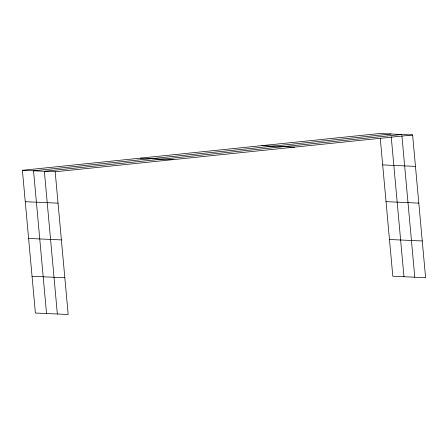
<?xml version="1.0" encoding="UTF-8"?>
<svg xmlns="http://www.w3.org/2000/svg" width="448" height="448" viewBox="0 0 448 448"><rect width="100%" height="100%" fill="white"/><g stroke="black" fill="none" stroke-linecap="round" stroke-linejoin="round"><path stroke-width="0.67" d="M22.4 170.296L55.182 171.763L68.174 314.496L35.392 313.029L22.4 170.296L379.826 133.504L412.608 134.971L425.6 277.704L392.818 276.237L380.262 138.286M390.975 134.002L33.544 170.794L46.536 313.527M401.794 134.49L44.363 171.276L57.355 314.009M55.182 171.763L412.608 134.971M261.878 145.645L294.661 147.112M382.687 164.914L415.47 166.382M140.353 158.155L173.135 159.622M386.03 201.65L418.813 203.118M25.256 201.701L58.044 203.168M389.474 239.501L422.257 240.968M28.599 238.437L61.387 239.91M32.049 276.287L64.831 277.76M401.918 135.856L414.781 277.222M391.222 136.735L403.962 276.735"/></g></svg>
